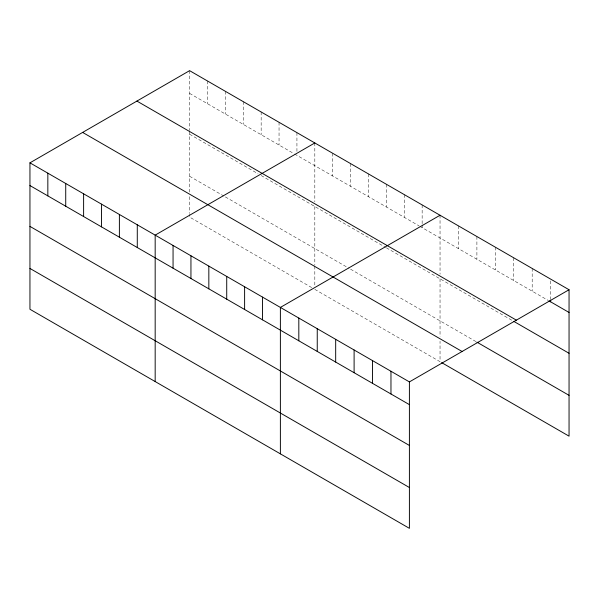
<?xml version="1.0" encoding="UTF-8"?>
<svg xmlns="http://www.w3.org/2000/svg" width="599" height="599" viewBox="0 0 599 599"><rect width="100%" height="100%" fill="white"/><g stroke="black" fill="none" stroke-linecap="round" stroke-linejoin="round"><path stroke-width="0.45" stroke-dasharray="3 2.25" d="M189.598 70.66L189.598 130.5M189.598 93.392L293.817 153.561M294.596 154.01L419.038 225.853M419.817 226.302L548.212 300.436M189.598 134.213L258.042 173.725M261.157 175.522L385.591 247.365M386.37 247.814L512.152 320.435M189.598 176.271L223.824 196.03M225.374 196.921L349.037 268.322M350.595 269.221L476.1 341.677M311.705 287.587L189.598 217.093L189.598 214.307M314.819 289.384L440.04 361.676L440.04 341.265M550.623 280.916L550.623 299.096M532.189 268.457L532.189 291.181M513.762 257.817L513.762 280.542M495.328 247.17L495.328 269.902M476.901 236.53L476.901 259.255M458.467 225.89L458.467 248.615M440.04 215.251L440.04 274.162M440.04 278.797L440.04 336.631M422.145 204.925L422.145 224.011M422.145 224.924L422.145 227.65M404.258 194.593L404.258 217.325M386.37 184.267L386.37 206.992M368.482 173.942L368.482 196.667M350.595 163.609L350.595 186.341M332.707 153.284L332.707 176.009M314.819 142.959L314.819 201.863M314.819 206.505L314.819 265.26M314.819 266.188L314.819 285.671M296.932 132.626L296.932 151.719M279.044 122.301L279.044 145.025M261.157 111.976L261.157 134.7M243.269 101.643L243.269 124.375M225.374 91.318L225.374 114.042M207.486 80.992L207.486 103.717M189.598 131.428L189.598 192.039M189.598 196.682L189.598 213.379"/><path stroke-width="0.9" d="M29.95 162.838L409.402 381.907L409.402 528.34L29.95 309.264L29.95 162.838L189.598 70.66L569.05 289.736L569.05 436.162L441.643 362.605M314.819 142.959L155.171 235.13L155.171 381.556M440.04 215.251L280.384 307.422L280.384 453.855M409.402 381.907L569.05 289.736M549.013 300.893L569.05 312.461M136.916 101.081L516.368 320.151M513.762 321.363L569.05 353.283M476.901 342.141L569.05 395.34M82.632 132.416L462.084 351.493M29.95 185.563L409.402 404.632M29.95 226.385L409.402 445.454M29.95 268.442L409.402 487.519M550.623 300.002L550.623 301.821M390.967 371.268L390.967 393.992M372.541 360.628L372.541 383.353M354.106 349.988L354.106 372.713M335.68 339.348L335.68 362.073M317.245 328.709L317.245 351.433M298.819 318.062L298.819 340.794M262.497 297.097L262.497 319.821M244.609 286.771L244.609 309.496M226.722 276.438L226.722 299.171M208.834 266.113L208.834 288.838M190.946 255.788L190.946 278.513M173.059 245.455L173.059 268.187M137.283 224.805L137.283 247.529M119.388 214.472L119.388 237.204M101.501 204.147L101.501 226.871M83.613 193.821L83.613 216.546M65.725 183.489L65.725 206.221M47.838 173.163L47.838 195.888"/></g></svg>
